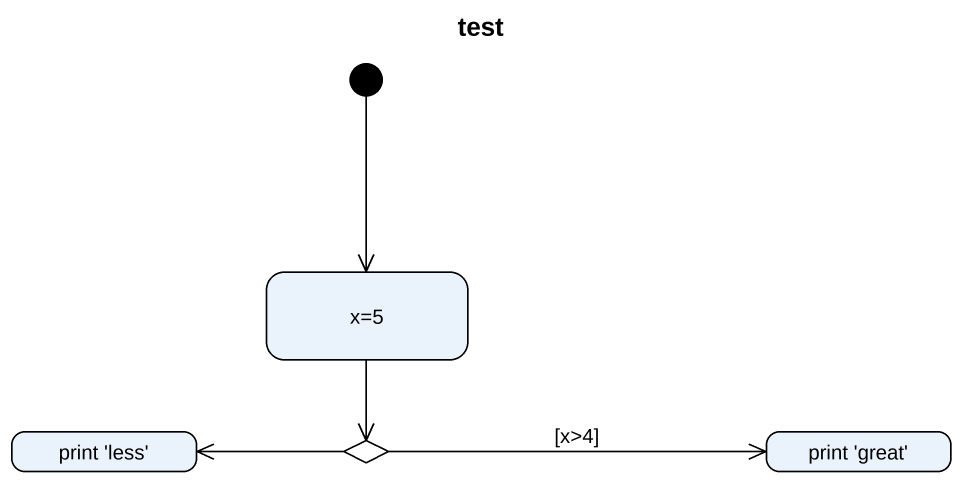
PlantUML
@startuml
title test
hide empty description
state "x=5" as x_5
state "print 'less'" as print_less
state choice1 <<choice>>
state "print 'great'" as print_great
[*] --> x_5
x_5 --> choice1
choice1 -left-> print_less
choice1 -right-> print_great : [x>4]
@enduml
